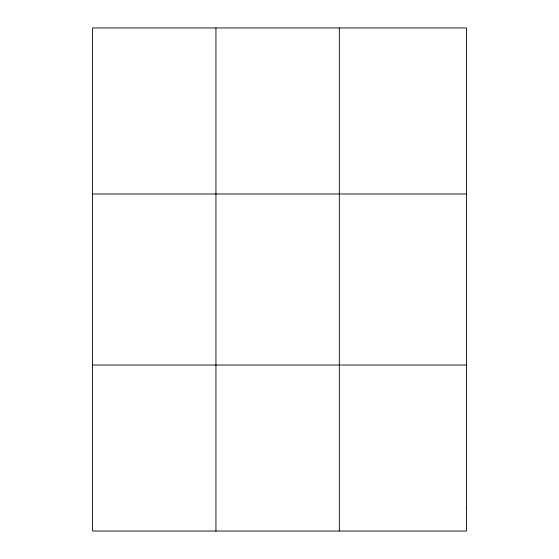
<?xml version="1.0" encoding="UTF-8"?>
<svg xmlns="http://www.w3.org/2000/svg" width="559" height="559" viewBox="0 0 559 559"><rect width="100%" height="100%" fill="white"/><g stroke="black" fill="none" stroke-linecap="round" stroke-linejoin="round"><path stroke-width="0.84" d="M215.942 27.95L215.942 531.05M339.32 27.95L339.32 531.05M92.57 193.973L466.43 193.973M92.57 365.027L466.43 365.027M466.43 507.334L466.43 531.05L92.57 531.05L92.57 27.95L466.43 27.95L466.43 507.334"/></g></svg>
